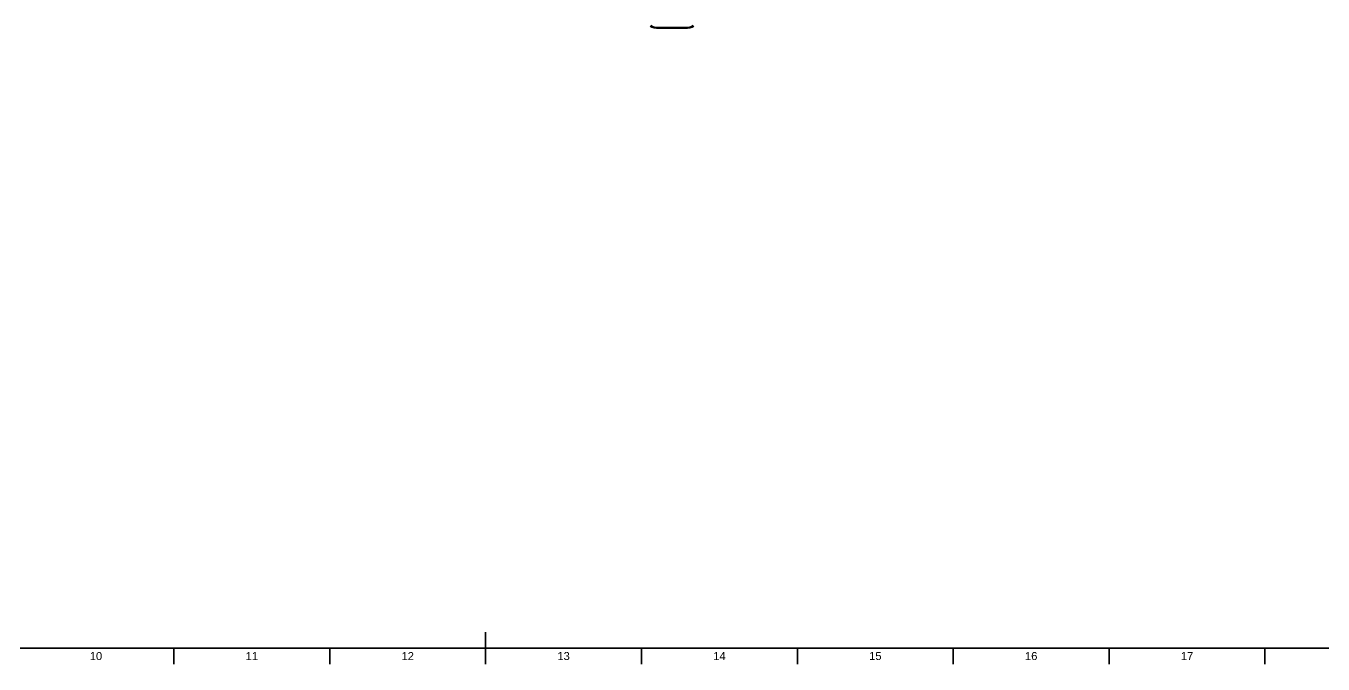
# Model space of a CAD drawing. Header units: millimetres. Extents: x 0 to 1189, y 0 to 841.
# Drawn here: x 455.8 to 861.2, y 5 to 204.3 of the extents above; entities that cross this region are included whole.
import ezdxf
from ezdxf.enums import TextEntityAlignment as Align

# ---------------------------------------------------------------- set-up
doc = ezdxf.new("R2010")
doc.units = ezdxf.units.MM
doc.header["$LTSCALE"] = 0.75
doc.layers.add('BORDER', color=7, linetype='Continuous', lineweight=35)
doc.layers.add('Visible', color=7, linetype='Continuous', lineweight=70)
doc.styles.add('FusionTitle', font='arial.ttf')

# ---------------------------------------------------------------- blocks, each defined once
blk = doc.blocks.new('ISO_A0_SHEET')
at = {"layer": 'BORDER'}
for p, q in [((599.5, 15), (599.5, 5)), ((20, 10), (1179, 10)), ((502.083334, 10), (502.083334, 5)), ((550.791667, 10), (550.791667, 5)), ((648.208333, 10), (648.208333, 5)), ((696.916666, 10), (696.916666, 5)), ((745.624999, 10), (745.624999, 5)), ((794.333332, 10), (794.333332, 5)), ((843.041665, 10), (843.041665, 5))]:
    blk.add_line(p, q, dxfattribs=at)
at = {"layer": 'BORDER', "style": 'FusionTitle'}
for s, p in [('10', (477.729168, 7.5)), ('11', (526.4375, 7.5)), ('12', (575.145833, 7.5)), ('13', (623.854167, 7.5)), ('14', (672.5625, 7.5)), ('15', (721.270833, 7.5)), ('16', (769.979166, 7.5)), ('17', (818.687499, 7.5))]:
    blk.add_text(s, height=2.5, dxfattribs=at).set_placement(p, align=Align.MIDDLE)

msp = doc.modelspace()

# ---------------------------------------------------------------- linework, layer by layer
at = {"layer": 'Visible', "extrusion": (0, 0.816497, 0.57735)}
msp.add_line((661.893, 203.679), (653.561, 203.679), dxfattribs=at)
at = {"layer": 'Visible'}
for centre, start_param, end_param in [((653.561, 205.758), 0.7853982, 1.5707963), ((661.893, 205.758), 1.5707963, 2.3561945)]:
    msp.add_ellipse(centre, major_axis=(-3.6, 0), ratio=0.5773503, start_param=start_param, end_param=end_param, dxfattribs=at)

# ---------------------------------------------------------------- block references
at = {"layer": 'BORDER'}
msp.add_blockref('ISO_A0_SHEET', (0, 0), dxfattribs=at)

doc.saveas('drawing.dxf')
